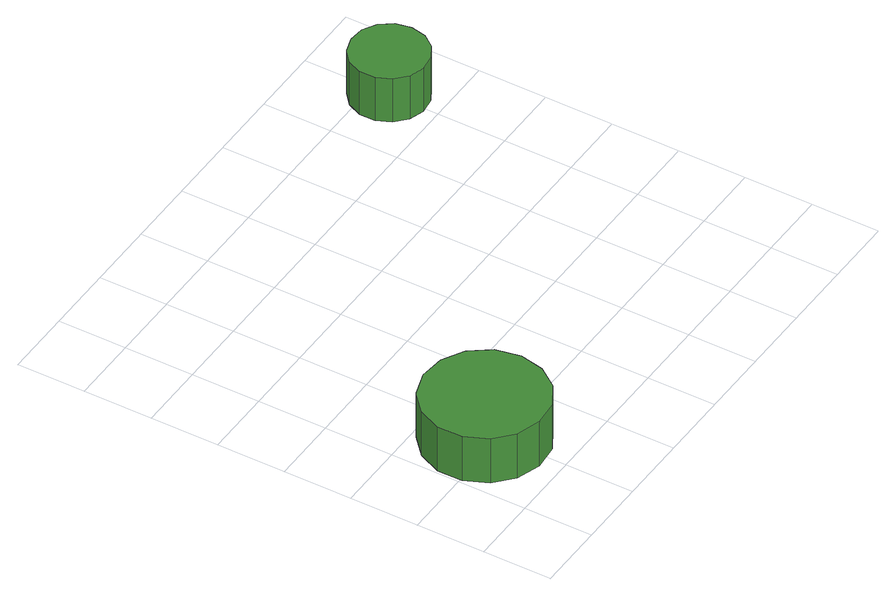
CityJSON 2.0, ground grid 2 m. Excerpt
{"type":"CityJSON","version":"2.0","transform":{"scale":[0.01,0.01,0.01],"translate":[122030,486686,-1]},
"CityObjects":{
"tree1":{"type":"SolitaryVegetationObject","attributes":{"function":"something"},"geometry":[{"type":"MultiSurface","lod":"1","boundaries":[[[0,1,2,3,4,5,6,7,8,9,10,11,12,13,14]],[[15,16,17,18,19,20,21,22,23,24,25,26,27,28,29]],[[0,29,28,1]],[[1,28,27,2]],[[2,27,26,3]],[[3,26,25,4]],[[4,25,24,5]],[[5,24,23,6]],[[6,23,22,7]],[[7,22,21,8]],[[8,21,20,9]],[[9,20,19,10]],[[10,19,18,11]],[[11,18,17,12]],[[12,17,16,13]],[[13,16,15,14]],[[14,15,29,0]]]}]},
"tree2":{"type":"SolitaryVegetationObject","attributes":{"function":"something"},"geometry":[{"type":"MultiSurface","lod":"1","boundaries":[[[30,31,32,33,34,35,36,37,38,39,40,41,42,43,44]],[[45,46,47,48,49,50,51,52,53,54,55,56,57,58,59]],[[30,59,58,31]],[[31,58,57,32]],[[32,57,56,33]],[[33,56,55,34]],[[34,55,54,35]],[[35,54,53,36]],[[36,53,52,37]],[[37,52,51,38]],[[38,51,50,39]],[[39,50,49,40]],[[40,49,48,41]],[[41,48,47,42]],[[42,47,46,43]],[[43,46,45,44]],[[44,45,59,30]]]}]}
},
"vertices":[
[358,231,220],[343,303,220],[300,363,220],[236,399,220],[163,407,220],[93,384,220],[39,335,220],[9,268,220],[9,195,220],[39,128,220],[93,79,220],[163,56,220],[236,63,220],[300,100,220],[343,160,220],[343,160,71],[300,100,71],[236,63,71],[163,56,71],[93,79,71],[39,128,71],[9,195,71],[9,268,71],[39,335,71],[93,384,71],[163,407,71],[236,399,71],[300,363,71],[343,303,71],[358,231,71],
[1312,1148,216],[1303,1193,216],[1276,1230,216],[1237,1253,216],[1191,1257,216],[1148,1243,216],[1114,1213,216],[1095,1171,216],[1095,1125,216],[1114,1084,216],[1148,1053,216],[1191,1039,216],[1237,1044,216],[1276,1066,216],[1303,1103,216],[1303,1103,71],[1276,1066,71],[1237,1044,71],[1191,1039,71],[1148,1053,71],[1114,1084,71],[1095,1125,71],[1095,1171,71],[1114,1213,71],[1148,1243,71],[1191,1257,71],[1237,1253,71],[1276,1230,71],[1303,1193,71],[1312,1148,71]
]}
